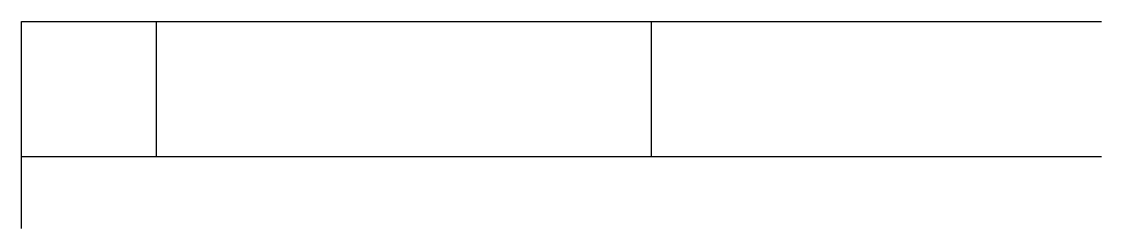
# Model space of a CAD drawing. Extents: x -125 to -5, y 45 to 68.
import ezdxf

# ---------------------------------------------------------------- set-up
doc = ezdxf.new("R2010")
doc.units = 0
doc.header["$LTSCALE"] = 7
doc.header["$MEASUREMENT"] = 0
doc.layers.get('0').update_dxf_attribs({"linetype": 'CONTINUOUS'})

msp = doc.modelspace()

# ---------------------------------------------------------------- linework, layer by layer
at = {"color": 1, "linetype": 'ByBlock'}
for p, q in [((-125, 68), (-5, 68)), ((-125, 45), (-125, 68)), ((-110, 53), (-110, 68)), ((-55, 53), (-55, 68)), ((-125, 53), (-5, 53))]:
    msp.add_line(p, q, dxfattribs=at)

doc.saveas('drawing.dxf')
